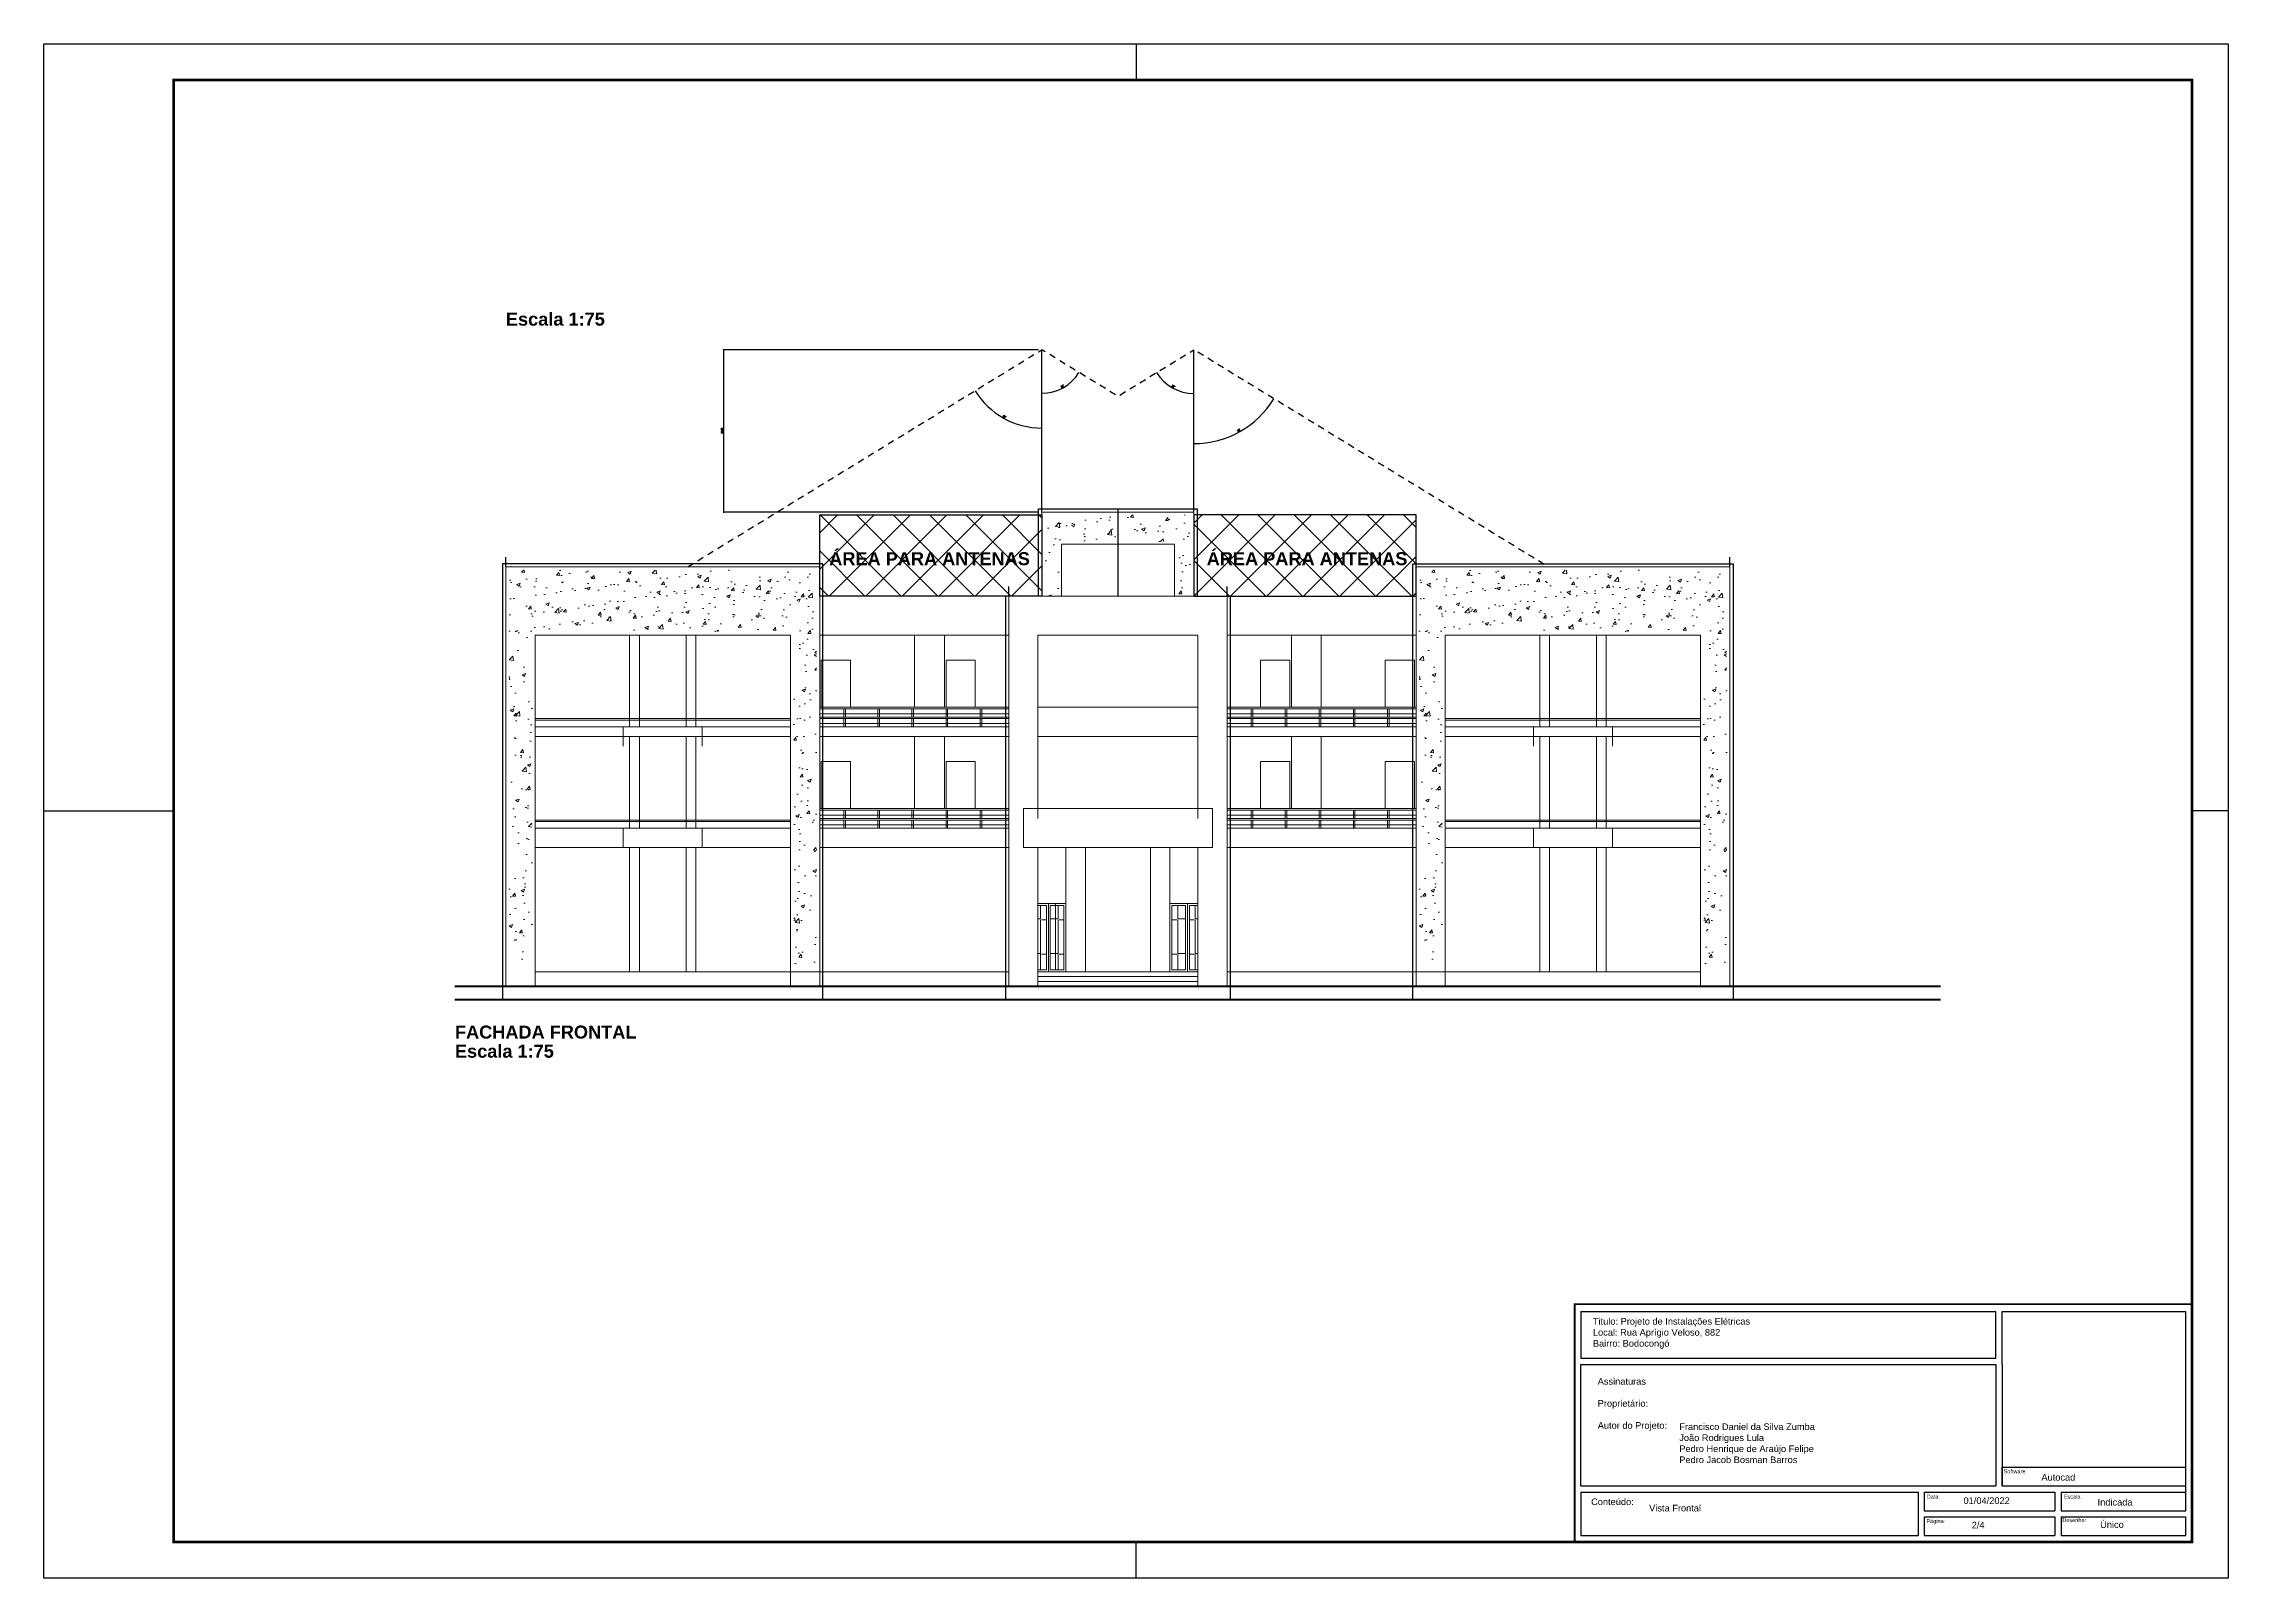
# Paper-space layout 'Layout2' of a CAD drawing. Header units: millimetres. Extents: x 5 to 256, y 14 to 190.
import ezdxf

# ---------------------------------------------------------------- set-up
doc = ezdxf.new("R2010")
doc.units = ezdxf.units.MM
doc.linetypes.add('JIS_02_0.7', pattern=[1.35, 0.75, -0.6])
doc.layers.get('0').update_dxf_attribs({"lineweight": 25})
for name, color, linetype in [('2', 2, 'Continuous'), ('TEXTO2', 7, 'Continuous'), ('Área protegida', 250, 'JIS_02_0.7')]:
    doc.layers.add(name, color=color, linetype=linetype)
for name, color, linetype, lineweight in [('C-Paredes-Acessorios', 20, 'Continuous', 5), ('C-Texto', 4, 'Continuous', 9), ('Captores', 3, 'Continuous', 25)]:
    doc.layers.add(name, color=color, linetype=linetype, lineweight=lineweight)
doc.styles.add('BOLD', font='arialbd.ttf')
doc.styles.add('COTAS', font='romans.shx', dxfattribs={"width": 0.75})
doc.styles.get("Standard").update_dxf_attribs({"font": 'arial.ttf'})
doc.dimstyles.new('COTAS_100', dxfattribs={"dimscale": 100, "dimtxt": 0.002, "dimasz": 0.0008, "dimexe": 0.0007, "dimexo": 0.004, "dimgap": 0.001, "dimtad": 1, "dimzin": 4, "dimdsep": 46, "dimtxsty": 'COTAS', "dimblk1": 'ARCHTICK', "dimblk2": 'ARCHTICK', "dimsah": 1, "dimcen": 0.003, "dimdle": 0.0007, "dimaunit": 1, "dimadec": 0, "dimazin": 0, "dimtfac": 1, "dimtix": 1, "dimtmove": 0, "dimatfit": 3, "dimldrblk": 'ARCHTICK', "dimfxl": 1, "dimtolj": 1, "dimtzin": 0, "dimarcsym": 0})
pattern_1 = [(50, (-581.962, -928.4144), (4.014318, -0.351207), [0.419755, -4.61731]), (355, (-581.962, -928.4144), (-0.776555, 4.209823), [0.335804, -3.693847]), (100.4514, (-581.6274, -928.4437), (3.237766, 3.858613), [0.356737, -3.924109]), (46.1842, (-581.962, -927.295), (5.97307, -0.926367), [0.629633, -6.925964]), (96.6356, (-581.464, -927.372), (5.231063, 5.451883), [0.535106, -5.886163]), (351.1842, (-581.962, -927.295), (5.23106, 5.451887), [0.503706, -5.54077]), (21, (-581.4022, -927.575), (3.340733, -2.253353), [0.419755, -4.61731]), (326, (-581.4022, -927.575), (1.361772, 4.058475), [0.335804, -3.693847]), (71.4514, (-581.124, -927.7627), (4.702506, 1.805119), [0.356737, -3.924109]), (37.5, (-581.9619, -928.4144), (0.0680555, 1.8631199), [0, -3.6490736, 0, -3.749815, 0, -3.7078393]), (7.5, (-581.962, -928.4144), (1.4723314, 2.2074193), [0, -2.137954, 0, -3.5651225, 0, -1.4131765]), (327.5, (-583.21, -928.4144), (2.9876647, -0.1262337), [0, -1.3991847, 0, -4.365456, 0, -5.7926245]), (317.5, (-583.7697, -928.4144), (3.2639406, 0.5602614), [0, -1.81894, 0, -2.8991106, 0, -4.113603])]

# ---------------------------------------------------------------- blocks, each defined once
blk = doc.blocks.new('_ArchTick')
at = {"color": 0, "linetype": 'ByBlock', "const_width": 0.15}
blk.add_lwpolyline([(-0.5, -0.5), (0.5, 0.5)], dxfattribs=at)
blk = doc.blocks.new('*D90')
at = {"layer": 'Captores', "color": 0, "lineweight": -2, "transparency": 16777216}
blk.add_arc((119.94, 155.13), 9, 211.5, 270, dxfattribs=at)
at = {"layer": 'Defpoints', "color": 0, "transparency": 16777216}
for p in [(119.94, 155.13), (119.94, 155.13), (114.27, 148.13), (119.94, 136.48), (79.25, 130.2)]:
    blk.add_point(p, dxfattribs=at)
at = {"layer": 'Captores', "color": 0, "lineweight": -2, "transparency": 16777216, "xscale": 0.08, "yscale": 0.08, "zscale": 0.08, "rotation": 121.5000000000004}
blk.add_blockref('_ArchTick', (112.26, 150.43), dxfattribs=at)
at = {"layer": 'Captores', "color": 0, "lineweight": -2, "transparency": 16777216, "xscale": 0.08, "yscale": 0.08, "zscale": 0.08}
blk.add_blockref('_ArchTick', (119.94, 146.13), dxfattribs=at)
at = {"layer": 'Captores', "color": 0, "transparency": 16777216, "insert": (115.64, 147.45), "char_height": 0.2, "attachment_point": 5, "rotation": 330.75, "style": 'COTAS'}
blk.add_mtext('\\A1;59°', dxfattribs=at)
blk = doc.blocks.new('*D91')
at = {"layer": 'Captores', "color": 0, "lineweight": -2, "transparency": 16777216}
blk.add_arc((137.4, 155.13), 10.78, 270, 328.5, dxfattribs=at)
at = {"layer": 'Defpoints', "color": 0, "transparency": 16777216}
for p in [(137.4, 155.13), (137.4, 155.13), (141, 144.96), (137.4, 136.48), (177.64, 130.48)]:
    blk.add_point(p, dxfattribs=at)
at = {"layer": 'Captores', "color": 0, "lineweight": -2, "transparency": 16777216, "xscale": 0.08, "yscale": 0.08, "zscale": 0.08}
for p, rotation in [((146.6, 149.5), 58.50000000000563), ((137.4, 144.35), 180)]:
    blk.add_blockref('_ArchTick', p, dxfattribs=dict(at, rotation=rotation))
at = {"layer": 'Captores', "color": 0, "transparency": 16777216, "insert": (142.57, 145.9), "char_height": 0.2, "attachment_point": 5, "rotation": 29.25, "style": 'COTAS'}
blk.add_mtext('\\A1;59°', dxfattribs=at)
blk = doc.blocks.new('*D92')
at = {"layer": 'Captores', "color": 0, "lineweight": -2, "transparency": 16777216}
blk.add_arc((119.94, 155.13), 5, 270, 328.5, dxfattribs=at)
at = {"layer": 'Defpoints', "color": 0, "transparency": 16777216}
for p in [(119.94, 155.13), (119.94, 155.13), (121.61, 150.42), (128.39, 149.95), (119.94, 136.48)]:
    blk.add_point(p, dxfattribs=at)
at = {"layer": 'Captores', "color": 0, "lineweight": -2, "transparency": 16777216, "xscale": 0.08, "yscale": 0.08, "zscale": 0.08}
for p, rotation in [((124.2, 152.52), 58.50000000000651), ((119.94, 150.13), 180.0000000000001)]:
    blk.add_blockref('_ArchTick', p, dxfattribs=dict(at, rotation=rotation))
at = {"layer": 'Captores', "color": 0, "transparency": 16777216, "insert": (122.29, 150.94), "char_height": 0.2, "attachment_point": 5, "rotation": 29.25, "style": 'COTAS'}
blk.add_mtext('\\A1;59°', dxfattribs=at)
blk = doc.blocks.new('*D93')
at = {"layer": 'Captores', "color": 0, "lineweight": -2, "transparency": 16777216}
blk.add_arc((137.4, 155.13), 5.02, 211.5, 270, dxfattribs=at)
at = {"layer": 'Defpoints', "color": 0, "transparency": 16777216}
for p in [(137.4, 155.13), (137.4, 155.13), (134.24, 151.23), (128.9, 149.92), (137.4, 136.48)]:
    blk.add_point(p, dxfattribs=at)
at = {"layer": 'Captores', "color": 0, "lineweight": -2, "transparency": 16777216, "xscale": 0.08, "yscale": 0.08, "zscale": 0.08}
for p, rotation in [((133.12, 152.51), 121.5000000000009), ((137.4, 150.11), 359.9999999999999)]:
    blk.add_blockref('_ArchTick', p, dxfattribs=dict(at, rotation=rotation))
at = {"layer": 'Captores', "color": 0, "transparency": 16777216, "insert": (135.05, 150.93), "char_height": 0.2, "attachment_point": 5, "rotation": 330.75, "style": 'COTAS'}
blk.add_mtext('\\A1;59°', dxfattribs=at)
blk = doc.blocks.new('*D94')
at = {"layer": 'Captores', "color": 0, "lineweight": -2, "transparency": 16777216}
for p, q in [((119.54, 155.13), (83.34, 155.13)), ((83.41, 136.41), (83.41, 155.2)), ((119.54, 136.48), (83.34, 136.48))]:
    blk.add_line(p, q, dxfattribs=at)
at = {"layer": 'Defpoints', "color": 0, "transparency": 16777216}
for p in [(83.41, 155.13), (119.94, 155.13), (119.94, 136.48)]:
    blk.add_point(p, dxfattribs=at)
at = {"layer": 'Captores', "color": 0, "lineweight": -2, "transparency": 16777216, "xscale": 0.08, "yscale": 0.08, "zscale": 0.08}
for p, rotation in [((83.41, 155.13), 90), ((83.41, 136.48), 270)]:
    blk.add_blockref('_ArchTick', p, dxfattribs=dict(at, rotation=rotation))
at = {"layer": 'Captores', "color": 0, "transparency": 16777216, "insert": (83.21, 145.8), "char_height": 0.2, "attachment_point": 5, "rotation": 90, "style": 'COTAS'}
blk.add_mtext('\\A1;18.66', dxfattribs=at)

psp = doc.layouts.new('Layout2')

# ---------------------------------------------------------------- hatches: boundary and pattern name
h = psp.add_hatch()
h.set_pattern_fill('ANSI37', color=256, scale=0.93279)
h.set_pattern_definition([(45, (-16521.7904, -7167.2314), (-2.09417277, 2.09417277), []), (135, (-16521.7904, -7167.2314), (-2.09417277, -2.09417277), [])])
h.paths.add_polyline_path([(119.94, 126.827), (119.94, 136.155), (94.419, 136.155), (94.419, 126.827)])
h.paths.add_polyline_path([(137.402, 136.155), (137.402, 126.827), (162.923, 126.827), (162.923, 136.155)])
at = {"layer": 'C-Paredes-Acessorios'}
h = psp.add_hatch(dxfattribs=at)
h.set_pattern_fill('AR-CONC', color=256, scale=0.559674, style=0)
h.set_pattern_definition(pattern_1)
h.paths.add_polyline_path([(137.103, 126.827), (135.461, 126.827), (135.461, 133.095), (121.88, 133.095), (121.88, 126.827), (120.238, 126.827), (120.238, 136.177), (137.103, 136.177)])
h = psp.add_hatch(dxfattribs=at)
h.set_pattern_fill('AR-CONC', color=256, scale=0.559674, style=0)
h.set_pattern_definition(pattern_1)
h.paths.add_polyline_path([(81.128, 127.211, 0.0765398), (71.667, 127.211), (74.377, 122.723), (78.418, 122.723)], flags=17)
edge = h.paths.add_edge_path()
edge.add_line((81.128, 127.211), (78.418, 122.723))
edge.add_line((78.418, 122.723), (91.434, 122.723))
edge.add_line((91.434, 122.723), (91.434, 84.628))
edge.add_line((91.434, 84.628), (94.046, 84.628))
edge.add_line((94.046, 84.628), (94.046, 129.812))
edge.add_line((94.046, 129.812), (58.749, 129.812))
edge.add_line((58.749, 129.812), (58.749, 84.628))
edge.add_line((58.749, 84.628), (61.361, 84.628))
edge.add_line((61.361, 84.628), (61.361, 122.723))
edge.add_line((61.361, 122.723), (74.377, 122.723))
edge.add_line((74.377, 122.723), (71.667, 127.211))
edge.add_arc((76.397, 96.491), 31.082, 81.24625, 98.75375, ccw=False)
h = psp.add_hatch(dxfattribs=at)
h.set_pattern_fill('AR-CONC', color=256, scale=0.559674, style=0)
h.set_pattern_definition([(50, (-477.4148, -928.4144), (4.014318, -0.351207), [0.419755, -4.61731]), (355, (-477.415, -928.4144), (-0.776555, 4.209823), [0.335804, -3.693847]), (100.4514, (-477.0803, -928.4437), (3.237766, 3.858613), [0.356737, -3.924109]), (46.1842, (-477.415, -927.295), (5.97307, -0.926367), [0.629633, -6.925964]), (96.6356, (-476.917, -927.372), (5.231063, 5.451883), [0.535106, -5.886163]), (351.1842, (-477.415, -927.295), (5.23106, 5.451887), [0.503706, -5.54077]), (21, (-476.855, -927.575), (3.340733, -2.253353), [0.419755, -4.61731]), (326, (-476.855, -927.575), (1.361772, 4.058475), [0.335804, -3.693847]), (71.4514, (-476.5768, -927.7627), (4.702506, 1.805119), [0.356737, -3.924109]), (37.5, (-477.4148, -928.4144), (0.0680555, 1.8631199), [0, -3.6490736, 0, -3.749815, 0, -3.7078393]), (7.5, (-477.4148, -928.4144), (1.4723314, 2.2074193), [0, -2.137954, 0, -3.5651225, 0, -1.4131765]), (327.5, (-478.6629, -928.4144), (2.9876647, -0.1262337), [0, -1.3991847, 0, -4.365456, 0, -5.7926245]), (317.5, (-479.2226, -928.4144), (3.2639406, 0.5602614), [0, -1.81894, 0, -2.8991106, 0, -4.113603])])
h.paths.add_polyline_path([(185.675, 127.211, 0.0765398), (176.214, 127.211), (178.924, 122.723), (182.965, 122.723)], flags=17)
edge = h.paths.add_edge_path()
edge.add_line((185.675, 127.211), (182.965, 122.723))
edge.add_line((182.965, 122.723), (195.981, 122.723))
edge.add_line((195.981, 122.723), (195.981, 84.628))
edge.add_line((195.981, 84.628), (198.593, 84.628))
edge.add_line((198.593, 84.628), (198.593, 129.812))
edge.add_line((198.593, 129.812), (163.296, 129.812))
edge.add_line((163.296, 129.812), (163.296, 84.628))
edge.add_line((163.296, 84.628), (165.908, 84.628))
edge.add_line((165.908, 84.628), (165.908, 122.723))
edge.add_line((165.908, 122.723), (178.924, 122.723))
edge.add_line((178.924, 122.723), (176.214, 127.211))
edge.add_arc((180.944, 96.491), 31.082, 81.24625, 98.75375, ccw=False)

# ---------------------------------------------------------------- linework, layer by layer
for p, q in [((5.283, 14.026), (5.283, 190.28)), ((5.283, 190.28), (256.221, 190.28)), ((130.752, 190.28), (130.752, 186.098)), ((256.221, 190.28), (256.221, 14.026)), ((5.283, 102.153), (20.22, 102.153)), ((256.221, 102.153), (252.038, 102.153)), ((130.752, 14.026), (130.752, 18.208)), ((256.221, 14.026), (5.283, 14.026))]:
    psp.add_line(p, q)
at = {"const_width": 0.299}
psp.add_lwpolyline([(20.22, 18.208), (20.22, 186.098), (252.038, 186.098), (252.038, 18.208)], close=True, dxfattribs=at)
for points in [[(94.419, 136.155), (119.94, 136.155), (119.94, 126.827), (94.419, 126.827)], [(162.923, 136.155), (137.402, 136.155), (137.402, 126.827), (162.923, 126.827)]]:
    psp.add_lwpolyline(points, close=True)
at = {"const_width": 0.199}
psp.add_lwpolyline([(181.139, 45.516), (181.139, 18.208), (252.038, 18.208), (252.038, 45.516), (181.139, 45.516)], dxfattribs=at)
for points in [[(181.854, 39.299), (229.518, 39.299), (229.518, 44.66)], [(181.854, 44.66), (181.854, 39.299)], [(181.854, 44.66), (229.518, 44.66)], [(230.233, 38.584), (230.233, 44.66)], [(230.233, 44.66), (251.324, 44.66)], [(251.324, 22.585), (251.324, 44.66)], [(181.854, 24.643), (181.854, 38.584), (229.518, 38.584), (229.518, 24.643)], [(230.233, 38.584), (230.233, 24.653), (251.297, 24.653)], [(230.189, 26.787), (230.189, 24.642)], [(230.189, 26.787), (251.324, 26.787)], [(181.854, 24.643), (229.518, 24.643)], [(181.854, 23.928), (220.582, 23.928)], [(181.854, 23.928), (181.854, 18.923), (220.582, 18.923)], [(220.582, 23.928), (220.582, 18.923)], [(221.297, 23.928), (221.297, 21.783)], [(221.297, 23.928), (236.31, 23.928)], [(230.189, 24.642), (251.324, 24.639)], [(236.31, 23.928), (236.31, 21.783)], [(237.025, 23.928), (237.025, 21.783)], [(237.025, 23.928), (251.324, 23.928)], [(251.324, 21.783), (251.324, 23.928)], [(221.297, 21.783), (236.31, 21.783)], [(221.297, 21.068), (221.297, 18.923)], [(221.297, 21.068), (236.31, 21.068)], [(236.31, 21.068), (236.31, 18.923)], [(237.025, 21.783), (251.324, 21.783)], [(237.025, 21.068), (237.025, 18.923)], [(237.025, 21.068), (251.324, 21.068)], [(237.025, 18.923), (251.324, 18.923), (251.324, 21.068)], [(221.297, 18.923), (236.31, 18.923)]]:
    psp.add_lwpolyline(points)
at = {"layer": '2', "color": 2}
psp.add_line((128.667, 136.843), (128.667, 126.827), dxfattribs=at)
at = {"layer": '2'}
for p, q in [((162.55, 80.516), (162.55, 130.558)), ((162.55, 130.558), (199.339, 130.558)), ((199.339, 130.558), (199.339, 80.516)), ((115.761, 126.827), (115.761, 80.516)), ((141.581, 126.827), (141.581, 80.516))]:
    psp.add_line(p, q, dxfattribs=at)
at = {"layer": '2', "lineweight": 100}
psp.add_line((52.524, 80.516), (223.174, 80.516), dxfattribs=at)
at = {"layer": '2'}
for points in [[(119.567, 126.827), (119.567, 136.848), (137.775, 136.848), (137.775, 126.827)], [(94.792, 80.516), (94.792, 130.558), (58.003, 130.558), (58.003, 80.516)]]:
    psp.add_lwpolyline(points, dxfattribs=at)
at = {"layer": 'C-Paredes-Acessorios'}
for p, q in [((162.923, 82.016), (162.923, 130.185)), ((162.923, 130.185), (198.966, 130.185)), ((198.966, 130.185), (198.966, 82.016)), ((94.419, 126.827), (162.923, 126.827)), ((116.134, 126.827), (116.134, 82.016)), ((141.207, 126.827), (141.207, 82.016)), ((162.923, 126.827), (162.923, 84.628)), ((61.734, 122.35), (91.061, 122.35)), ((61.734, 122.35), (61.734, 82.016)), ((72.591, 122.35), (72.591, 111.828)), ((73.711, 122.35), (73.711, 111.828)), ((79.084, 122.35), (79.084, 111.828)), ((80.203, 122.35), (80.203, 111.828)), ((91.061, 122.35), (91.061, 82.016)), ((94.419, 122.35), (116.134, 122.35)), ((105.306, 122.35), (105.306, 114.067)), ((108.746, 122.35), (108.746, 114.067)), ((119.492, 122.35), (137.849, 122.35)), ((119.492, 122.35), (119.492, 101.306)), ((137.849, 122.35), (137.849, 101.306)), ((141.207, 122.35), (162.923, 122.35)), ((148.595, 122.35), (148.595, 114.067)), ((152.036, 122.35), (152.036, 114.067)), ((166.281, 122.35), (195.608, 122.35)), ((166.281, 122.35), (166.281, 82.016)), ((177.139, 122.35), (177.139, 111.828)), ((178.258, 122.35), (178.258, 111.828)), ((183.631, 122.35), (183.631, 111.828)), ((184.75, 122.35), (184.75, 111.828)), ((195.608, 122.35), (195.608, 82.016)), ((94.419, 113.88), (116.134, 113.88)), ((119.492, 114.067), (137.849, 114.067)), ((141.207, 113.88), (162.923, 113.88)), ((61.734, 112.761), (91.061, 112.761)), ((61.734, 112.574), (91.061, 112.574)), ((61.734, 111.828), (91.061, 111.828)), ((61.734, 110.708), (91.061, 110.708)), ((71.858, 111.828), (71.858, 109.589)), ((72.591, 110.708), (72.591, 100.187)), ((73.711, 110.708), (73.711, 100.187)), ((79.084, 110.708), (79.084, 100.187)), ((80.203, 110.708), (80.203, 100.187)), ((80.936, 111.828), (80.936, 109.589)), ((94.419, 112.761), (116.134, 112.761)), ((94.419, 111.828), (116.134, 111.828)), ((116.134, 110.708), (94.419, 110.708)), ((105.306, 110.708), (105.306, 102.425)), ((108.746, 110.708), (108.746, 102.425)), ((119.492, 110.708), (137.849, 110.708)), ((141.207, 112.761), (162.923, 112.761)), ((141.207, 111.828), (162.923, 111.828)), ((141.207, 110.708), (162.923, 110.708)), ((148.595, 110.708), (148.595, 102.425)), ((152.036, 110.708), (152.036, 102.425)), ((195.608, 112.761), (166.281, 112.761)), ((195.608, 112.574), (166.281, 112.574)), ((195.608, 111.828), (166.281, 111.828)), ((195.608, 110.708), (166.281, 110.708)), ((176.405, 111.828), (176.405, 109.589)), ((177.139, 110.708), (177.139, 100.187)), ((178.258, 110.708), (178.258, 100.187)), ((183.631, 110.708), (183.631, 100.187)), ((184.75, 110.708), (184.75, 100.187)), ((185.483, 111.828), (185.483, 109.589)), ((61.734, 101.119), (91.061, 101.119)), ((61.734, 100.933), (91.061, 100.933)), ((94.419, 102.239), (116.134, 102.239)), ((94.419, 101.119), (116.134, 101.119)), ((117.813, 102.425), (139.528, 102.425)), ((117.813, 97.948), (117.813, 102.425)), ((139.528, 97.948), (139.528, 102.425)), ((141.207, 102.239), (162.923, 102.239)), ((141.207, 101.119), (162.923, 101.119)), ((195.608, 101.119), (166.281, 101.119)), ((195.608, 100.933), (166.281, 100.933)), ((61.734, 100.187), (91.061, 100.187)), ((61.734, 100.187), (91.061, 100.187)), ((61.734, 97.948), (91.061, 97.948)), ((61.734, 97.948), (91.061, 97.948)), ((71.858, 100.187), (71.858, 97.948)), ((72.591, 97.948), (72.591, 83.695)), ((73.711, 97.948), (73.711, 83.695)), ((79.084, 97.948), (79.084, 83.695)), ((80.203, 97.948), (80.203, 83.695)), ((80.936, 100.187), (80.936, 97.948)), ((94.419, 100.187), (116.134, 100.187)), ((94.419, 97.948), (116.134, 97.948)), ((117.813, 97.948), (139.528, 97.948)), ((119.492, 97.948), (119.492, 82.016)), ((122.701, 97.948), (122.701, 84.064)), ((124.94, 97.948), (124.94, 83.695)), ((132.402, 97.948), (132.402, 83.695)), ((134.641, 97.948), (134.641, 84.064)), ((137.849, 97.948), (137.849, 82.016)), ((141.207, 100.187), (162.923, 100.187)), ((141.207, 97.948), (162.923, 97.948)), ((195.608, 100.187), (166.281, 100.187)), ((195.608, 100.187), (166.281, 100.187)), ((195.608, 97.948), (166.281, 97.948)), ((195.608, 97.948), (166.281, 97.948)), ((176.405, 100.187), (176.405, 97.948)), ((177.139, 97.948), (177.139, 83.695)), ((178.258, 97.948), (178.258, 83.695)), ((183.631, 97.948), (183.631, 83.695)), ((184.75, 97.948), (184.75, 83.695)), ((185.483, 100.187), (185.483, 97.948)), ((121.508, 91.53), (119.492, 91.53)), ((120.463, 91.308), (119.492, 91.308)), ((119.781, 91.308), (119.781, 89.766)), ((120.463, 83.917), (120.463, 91.308)), ((120.685, 83.695), (120.685, 91.53)), ((120.685, 83.695), (120.685, 91.53)), ((122.701, 91.53), (120.685, 91.53)), ((120.685, 91.53), (120.685, 83.917)), ((122.479, 91.308), (120.907, 91.308)), ((120.907, 91.308), (120.907, 83.917)), ((121.508, 83.917), (121.508, 91.53)), ((121.797, 91.308), (121.797, 89.766)), ((122.479, 83.917), (122.479, 91.308)), ((122.701, 83.695), (122.701, 91.53)), ((122.701, 83.917), (122.701, 91.53)), ((134.641, 83.695), (134.641, 91.53)), ((134.641, 83.917), (134.641, 91.53)), ((134.641, 91.53), (136.657, 91.53)), ((134.863, 83.917), (134.863, 91.308)), ((134.863, 91.308), (136.435, 91.308)), ((135.545, 91.308), (135.545, 89.766)), ((136.435, 91.308), (136.435, 83.917)), ((136.657, 83.695), (136.657, 91.53)), ((136.657, 83.917), (136.657, 91.53)), ((136.657, 91.53), (137.849, 91.53)), ((136.657, 83.695), (136.657, 91.53)), ((136.657, 91.53), (136.657, 83.917)), ((136.879, 83.917), (136.879, 91.308)), ((136.879, 91.308), (137.849, 91.308)), ((137.561, 91.308), (137.561, 89.766)), ((119.781, 89.766), (119.492, 89.766)), ((119.781, 89.654), (119.781, 85.803)), ((120.463, 89.654), (119.893, 89.654)), ((121.797, 89.766), (120.907, 89.766)), ((121.797, 89.654), (121.797, 85.803)), ((122.479, 89.654), (121.909, 89.654)), ((134.863, 89.654), (135.433, 89.654)), ((135.545, 89.766), (136.435, 89.766)), ((135.545, 89.654), (135.545, 85.803)), ((136.879, 89.654), (137.449, 89.654)), ((137.561, 89.766), (137.849, 89.766)), ((137.561, 89.654), (137.561, 85.803)), ((119.781, 85.803), (119.492, 85.803)), ((119.781, 85.691), (119.781, 83.917)), ((120.463, 85.691), (119.893, 85.691)), ((121.797, 85.803), (120.907, 85.803)), ((121.797, 85.691), (121.797, 83.917)), ((122.479, 85.691), (121.909, 85.691)), ((134.863, 85.691), (135.433, 85.691)), ((135.545, 85.803), (136.435, 85.803)), ((135.545, 85.691), (135.545, 83.917)), ((136.879, 85.691), (137.449, 85.691)), ((137.561, 85.803), (137.849, 85.803)), ((137.561, 85.691), (137.561, 83.917)), ((61.734, 83.695), (116.134, 83.695)), ((119.492, 83.917), (120.463, 83.917)), ((119.492, 83.695), (120.685, 83.695)), ((119.492, 83.695), (137.849, 83.695)), ((119.781, 85.255), (119.781, 83.917)), ((120.463, 83.917), (120.463, 85.255)), ((120.685, 83.695), (120.685, 85.255)), ((120.685, 85.255), (120.685, 83.695)), ((120.685, 83.695), (122.701, 83.695)), ((120.907, 85.255), (120.907, 83.917)), ((120.907, 83.917), (122.479, 83.917)), ((121.797, 85.255), (121.797, 83.917)), ((122.479, 83.917), (122.479, 85.255)), ((122.701, 83.695), (122.701, 85.255)), ((134.641, 83.695), (134.641, 85.255)), ((136.657, 83.695), (134.641, 83.695)), ((134.863, 83.917), (134.863, 85.255)), ((136.435, 83.917), (134.863, 83.917)), ((135.545, 85.255), (135.545, 83.917)), ((136.435, 85.255), (136.435, 83.917)), ((136.657, 83.695), (136.657, 85.255)), ((136.657, 85.255), (136.657, 83.695)), ((137.849, 83.695), (136.657, 83.695)), ((136.879, 83.917), (136.879, 85.255)), ((137.849, 83.917), (136.879, 83.917)), ((137.561, 85.255), (137.561, 83.917)), ((141.207, 83.695), (195.608, 83.695))]:
    psp.add_line(p, q, dxfattribs=at)
at = {"layer": 'C-Paredes-Acessorios', "color": 145}
for p, q in [((94.419, 114.067), (116.134, 114.067)), ((94.419, 113.32), (116.134, 113.32)), ((94.419, 112.947), (116.134, 112.947)), ((97.178, 112.947), (97.178, 113.88)), ((97.365, 112.947), (97.365, 113.88)), ((101.096, 112.947), (101.096, 113.88)), ((101.282, 112.947), (101.282, 113.88)), ((105.014, 112.947), (105.014, 113.88)), ((105.2, 112.947), (105.2, 113.88)), ((108.931, 112.947), (108.931, 113.88)), ((109.118, 112.947), (109.118, 113.88)), ((112.849, 112.947), (112.849, 113.88)), ((113.036, 112.947), (113.036, 113.88)), ((141.207, 114.067), (162.923, 114.067)), ((141.207, 113.32), (162.923, 113.32)), ((141.207, 112.947), (162.923, 112.947)), ((143.967, 112.947), (143.967, 113.88)), ((144.154, 112.947), (144.154, 113.88)), ((147.885, 112.947), (147.885, 113.88)), ((148.071, 112.947), (148.071, 113.88)), ((151.802, 112.947), (151.802, 113.88)), ((151.989, 112.947), (151.989, 113.88)), ((155.72, 112.947), (155.72, 113.88)), ((155.907, 112.947), (155.907, 113.88)), ((159.638, 112.947), (159.638, 113.88)), ((159.824, 112.947), (159.824, 113.88)), ((94.419, 112.201), (116.134, 112.201)), ((97.178, 111.828), (97.178, 112.761)), ((97.365, 111.828), (97.365, 112.761)), ((101.096, 111.828), (101.096, 112.761)), ((101.282, 111.828), (101.282, 112.761)), ((105.014, 111.828), (105.014, 112.761)), ((105.2, 111.828), (105.2, 112.761)), ((108.931, 111.828), (108.931, 112.761)), ((109.118, 111.828), (109.118, 112.761)), ((112.849, 111.828), (112.849, 112.761)), ((113.036, 111.828), (113.036, 112.761)), ((141.207, 112.201), (162.923, 112.201)), ((143.967, 111.828), (143.967, 112.761)), ((144.154, 111.828), (144.154, 112.761)), ((147.885, 111.828), (147.885, 112.761)), ((148.071, 111.828), (148.071, 112.761)), ((151.802, 111.828), (151.802, 112.761)), ((151.989, 111.828), (151.989, 112.761)), ((155.72, 111.828), (155.72, 112.761)), ((155.907, 111.828), (155.907, 112.761)), ((159.638, 111.828), (159.638, 112.761)), ((159.824, 111.828), (159.824, 112.761)), ((94.419, 102.425), (116.134, 102.425)), ((94.419, 102.425), (116.134, 102.425)), ((94.419, 101.679), (116.134, 101.679)), ((94.419, 101.306), (116.134, 101.306)), ((94.419, 100.56), (116.134, 100.56)), ((97.178, 101.306), (97.178, 102.239)), ((97.178, 100.187), (97.178, 101.119)), ((97.365, 101.306), (97.365, 102.239)), ((97.365, 100.187), (97.365, 101.119)), ((101.096, 101.306), (101.096, 102.239)), ((101.096, 100.187), (101.096, 101.119)), ((101.282, 101.306), (101.282, 102.239)), ((101.282, 100.187), (101.282, 101.119)), ((105.014, 101.306), (105.014, 102.239)), ((105.014, 100.187), (105.014, 101.119)), ((105.2, 101.306), (105.2, 102.239)), ((105.2, 100.187), (105.2, 101.119)), ((108.931, 101.306), (108.931, 102.239)), ((108.931, 100.187), (108.931, 101.119)), ((109.118, 101.306), (109.118, 102.239)), ((109.118, 100.187), (109.118, 101.119)), ((112.849, 101.306), (112.849, 102.239)), ((112.849, 100.187), (112.849, 101.119)), ((113.036, 101.306), (113.036, 102.239)), ((113.036, 100.187), (113.036, 101.119)), ((141.207, 102.425), (162.923, 102.425)), ((141.207, 101.679), (162.923, 101.679)), ((141.207, 101.306), (162.923, 101.306)), ((141.207, 100.56), (162.923, 100.56)), ((143.967, 101.306), (143.967, 102.239)), ((143.967, 100.187), (143.967, 101.119)), ((144.154, 101.306), (144.154, 102.239)), ((144.154, 100.187), (144.154, 101.119)), ((147.885, 101.306), (147.885, 102.239)), ((147.885, 100.187), (147.885, 101.119)), ((148.071, 101.306), (148.071, 102.239)), ((148.071, 100.187), (148.071, 101.119)), ((151.802, 101.306), (151.802, 102.239)), ((151.802, 100.187), (151.802, 101.119)), ((151.989, 101.306), (151.989, 102.239)), ((151.989, 100.187), (151.989, 101.119)), ((155.72, 101.306), (155.72, 102.239)), ((155.72, 100.187), (155.72, 101.119)), ((155.907, 101.306), (155.907, 102.239)), ((155.907, 100.187), (155.907, 101.119)), ((159.638, 101.306), (159.638, 102.239)), ((159.638, 100.187), (159.638, 101.119)), ((159.824, 101.306), (159.824, 102.239)), ((159.824, 100.187), (159.824, 101.119)), ((119.492, 83.135), (137.849, 83.135)), ((119.492, 82.576), (137.849, 82.576))]:
    psp.add_line(p, q, dxfattribs=at)
at = {"layer": 'C-Paredes-Acessorios', "lineweight": 100}
psp.add_line((52.524, 82.016), (223.174, 82.016), dxfattribs=at)
at = {"layer": 'C-Paredes-Acessorios'}
for points in [[(119.94, 126.827), (119.94, 136.475), (137.402, 136.475), (137.402, 126.827)], [(135.163, 126.827), (135.163, 132.797), (122.179, 132.797), (122.179, 126.827)], [(94.419, 82.016), (94.419, 130.185), (58.376, 130.185), (58.376, 82.016)], [(94.605, 114.067), (94.605, 119.477), (97.963, 119.477), (97.963, 114.067)], [(108.933, 114.067), (108.933, 119.477), (112.291, 119.477), (112.291, 114.067)], [(148.409, 114.067), (148.409, 119.477), (145.051, 119.477), (145.051, 114.067)], [(162.736, 114.067), (162.736, 119.477), (159.378, 119.477), (159.378, 114.067)], [(94.605, 102.425), (94.605, 107.835), (97.963, 107.835), (97.963, 102.425)], [(108.933, 102.425), (108.933, 107.835), (112.291, 107.835), (112.291, 102.425)], [(148.409, 102.425), (148.409, 107.835), (145.051, 107.835), (145.051, 102.425)], [(162.736, 102.425), (162.736, 107.835), (159.378, 107.835), (159.378, 102.425)]]:
    psp.add_lwpolyline(points, dxfattribs=at)
at = {"layer": 'Captores', "color": 2}
for p, q in [((119.94, 136.475), (119.94, 155.131)), ((137.402, 136.475), (137.402, 155.131)), ((58.376, 130.185), (58.376, 131.304)), ((94.419, 130.185), (94.419, 131.304)), ((162.923, 130.185), (162.923, 131.304)), ((198.966, 130.185), (198.966, 131.304)), ((116.134, 126.827), (116.134, 127.946)), ((141.207, 126.827), (141.207, 127.946))]:
    psp.add_line(p, q, dxfattribs=at)
at = {"layer": 'Área protegida', "color": 2}
for p, q in [((79.254, 130.199), (119.94, 155.131)), ((128.386, 149.955), (119.94, 155.131)), ((128.904, 149.923), (137.402, 155.131)), ((177.635, 130.476), (137.402, 155.131))]:
    psp.add_line(p, q, dxfattribs=at)

# ---------------------------------------------------------------- texts
at = {"layer": 'C-Texto', "style": 'BOLD'}
for s, p in [('Escala 1:75', (58.376, 157.895)), ('ÁREA PARA ANTENAS', (95.514, 130.387)), ('ÁREA PARA ANTENAS', (138.877, 130.387)), ('FACHADA FRONTAL', (52.524, 76.018)), ('Escala 1:75', (52.524, 73.817))]:
    psp.add_text(s, height=1.49246, dxfattribs=at).set_placement(p)
at = {"layer": 'TEXTO2', "attachment_point": 1}
for s, width, heights, insert, char_height in [('Titulo: Projeto de Instalações Elétricas \\PLocal: Rua Aprígio Veloso, 882\\PBairro: Bodocongó ', 20.41549, [0], (183.233, 43.921), 0.75977), ('Assinaturas\\P\\PProprietário:\\P\\PAutor do Projeto:', 9.42096, [0], (183.787, 37.025), 0.75977), ('Francisco Daniel da Silva Zumba\\PJoão Rodrigues Lula \\PPedro Henrique de Araújo Felipe \\PPedro Jacob Bosman Barros ', 24.79713, [0], (193.156, 31.818), 0.75977), ('Software:', 4.32181, [0], (230.408, 26.545), 0.4559), ('Autocad', 5.67716, [0], (234.751, 26.007), 0.7598), ('Conteúdo:', 11.1652, [0], (183.029, 23.195), 0.7598), ('Data:', 3.25626, [0.457], (221.578, 23.629), 0.4559), ('01/04/2022', 6.12878, [0], (225.807, 23.324), 0.7598), ('Escala:', 4.72045, [0], (237.326, 23.633), 0.4559), ('Indicada', 4.54429, [0], (241.205, 23.145), 0.7598), ('Vista Frontal', 29.01889, [0], (189.694, 22.465), 0.75977), ('Página:', 5.48709, [0], (221.548, 20.82), 0.4559), ('2/4', 3.37364, [0], (226.742, 20.511), 0.7598), ('Desenho:', 4.39755, [0], (237.154, 20.934), 0.4559), ('Único', 4.23804, [0], (241.502, 20.575), 0.7598)]:
    psp.add_mtext_dynamic_manual_height_columns(s, width=width, gutter_width=3.799, heights=heights, dxfattribs=dict(at, insert=insert, char_height=char_height))

# ---------------------------------------------------------------- dimensions: what is measured, and where the dimension line sits
at = {"layer": 'Captores', "color": 2}
for base, line1, line2, picture, middle in [((114.27392, 148.13398), ((119.93985, 136.47504), (119.93985, 155.13083)), ((79.25441, 130.19876), (119.93985, 155.13083)), '*D90', (115.63839, 147.45002)), ((121.6093, 150.4164), ((128.3863, 149.9549), (119.9399, 155.1308)), ((119.9399, 136.475), (119.9399, 155.1308)), '*D92', (122.2859, 150.9417)), ((134.242, 151.23), ((137.402, 136.475), (137.402, 155.131)), ((128.904, 149.923), (137.402, 155.131)), '*D93', (135.047, 150.925)), ((141.0016, 144.965), ((177.6352, 130.4757), (137.4017, 155.1308)), ((137.4017, 136.475), (137.4017, 155.1308)), '*D91', (142.5735, 145.8959))]:
    dim = psp.add_angular_dim_2l(base=base, line1=line1, line2=line2, dimstyle='COTAS_100', dxfattribs=at)
    dim.commit()
    dim.dimension.update_dxf_attribs({"geometry": picture, "text_midpoint": middle})
dim = psp.add_linear_dim(base=(83.406, 155.131), p1=(119.94, 136.475), p2=(119.94, 155.131), angle=90, dimstyle='COTAS_100', dxfattribs=at)
dim.commit()
dim.dimension.update_dxf_attribs({"geometry": '*D94', "text_midpoint": (83.206, 145.803)})

doc.saveas('drawing.dxf')
